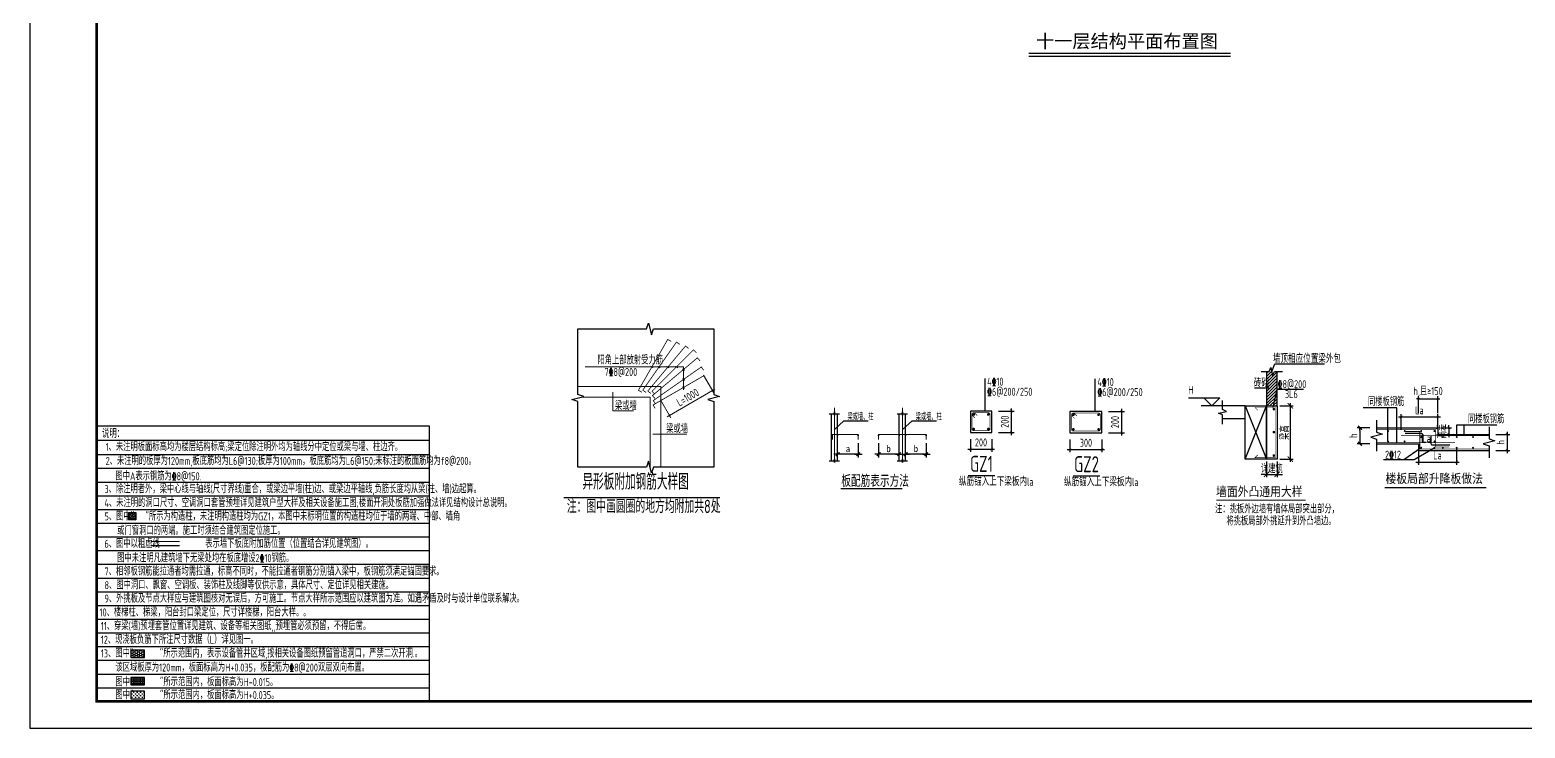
# Model space of a CAD drawing. Extents: x -668857 to 143095, y -247466 to 228182.
# Drawn here: x -229465 to -173417, y -109383 to -83197 of the extents above; entities that cross this region are included whole.
import ezdxf
from ezdxf.enums import TextEntityAlignment as Align

# ---------------------------------------------------------------- set-up
doc = ezdxf.new("R2010")
doc.units = 0
doc.header["$LTSCALE"] = 1000
doc.linetypes.add('DASH', pattern=[0.35, 0.25, -0.1])
doc.linetypes.add('DOTE', pattern=[2.42, 2, -0.2, 0.02, -0.2])
doc.layers.get('0').update_dxf_attribs({"linetype": 'CONTINUOUS'})
doc.layers.get('DEFPOINTS').update_dxf_attribs({"linetype": 'CONTINUOUS'})
for name, color, linetype, lineweight in [('+公共字体', 7, 'CONTINUOUS', 20), ('+图名', 243, 'CONTINUOUS', 20), ('+混凝土墙', 3, 'CONTINUOUS', 20), ('DOTE', 19, 'DOTE', 9), ('Z-详图标注', 3, 'CONTINUOUS', 18), ('查找字符', 1, 'CONTINUOUS', 18)]:
    doc.layers.add(name, color=color, linetype=linetype, lineweight=lineweight)
for name, color, linetype in [('-TK', 7, 'CONTINUOUS'), ('DIM', 2, 'CONTINUOUS'), ('FLOOR_UP_REIN', 13, 'CONTINUOUS'), ('GJ', 5, 'CONTINUOUS'), ('LINK', 6, 'CONTINUOUS'), ('OUTLINE', 2, 'CONTINUOUS'), ('REIN', 6, 'CONTINUOUS'), ('S-B板填充', 251, 'CONTINUOUS'), ('S-DETLCW-LINE1-pdx', 7, 'CONTINUOUS'), ('S-DETLCW-TEXT', 7, 'CONTINUOUS'), ('S-DETLS-HATCH', 251, 'CONTINUOUS'), ('S-DETLS-TEXT', 7, 'CONTINUOUS'), ('S-X详图实线', 4, 'CONTINUOUS'), ('S-X详图标注', 3, 'CONTINUOUS'), ('S-X详图钢筋', 6, 'CONTINUOUS'), ('S-大样-砼线', 7, 'CONTINUOUS'), ('S-引出线', 40, 'CONTINUOUS'), ('S-文字', 7, 'CONTINUOUS'), ('S-板正筋', 2, 'CONTINUOUS'), ('S-构造柱', 212, 'CONTINUOUS'), ('S-表格线', 54, 'CONTINUOUS'), ('S-降板填充', 75, 'CONTINUOUS'), ('TEXT', 2, 'CONTINUOUS'), ('THIN', 7, 'CONTINUOUS'), ('大样线', 40, 'CONTINUOUS'), ('悬梁', 4, 'CONTINUOUS'), ('空调洞口标注', 130, 'CONTINUOUS'), ('说明文字', 7, 'CONTINUOUS')]:
    doc.layers.add(name, color=color, linetype=linetype)
doc.styles.add('-宋体', font='', dxfattribs={"width": 0.7, "height": 300, "bigfont": '宋体.TTF'})
doc.styles.add('10', font='', dxfattribs={"width": 0.7, "height": 300})
doc.styles.add('BW_Rein', font='Tssdeng.shx', dxfattribs={"width": 0.7, "bigfont": 'hztxt.shx'})
doc.styles.add('hzst', font='', dxfattribs={"width": 0.7})
doc.styles.add('TSSD_DIMENSION', font='Tssdeng.shx', dxfattribs={"width": 0.7, "bigfont": 'tssdchn.shx'})
doc.styles.add('TSSD_Label', font='Tssdeng.shx', dxfattribs={"width": 0.7, "bigfont": 'hztxt.shx'})
doc.styles.add('TSSD_Norm', font='Tssdeng.shx', dxfattribs={"bigfont": 'tssdchn.shx'})
doc.styles.add('TSSD_REIN', font='tssdeng.shx', dxfattribs={"width": 0.7, "height": 300, "bigfont": 'tssdchn.shx'})
doc.styles.get('-宋体').set_extended_font_data('SimSun')
doc.styles.get('10').set_extended_font_data('SimSun')
doc.styles.get('hzst').set_extended_font_data('SimSun')
doc.dimstyles.new('25-100', dxfattribs={"dimscale": 100, "dimtxt": 3, "dimasz": 2, "dimexe": 1, "dimexo": 1, "dimgap": 0.5, "dimtad": 1, "dimdec": 0, "dimlfac": 0.25, "dimdsep": 46, "dimtxsty": 'TSSD_REIN', "dimblk1": 'ARCHTICK', "dimblk2": 'ARCHTICK', "dimsah": 1, "dimcen": 2.5, "dimdle": 1, "dimclrd": 256, "dimclre": 256, "dimclrt": 7, "dimadec": 0, "dimazin": 0, "dimtfac": 1, "dimtdec": 0, "dimtix": 1, "dimtmove": 2, "dimatfit": 3, "dimldrblk": 'ARCHTICK', "dimfxl": 0, "dimtolj": 1, "dimtzin": 0, "dimlwd": -1, "dimlwe": -1, "dimarcsym": 0})
doc.dimstyles.new('TSSD_100_100$0', dxfattribs={"dimtxt": 300, "dimasz": 80, "dimexe": 100, "dimexo": 250, "dimgap": 100, "dimtad": 1, "dimdec": 0, "dimzin": 0, "dimdsep": 46, "dimtxsty": 'TSSD_DIMENSION', "dimblk": 'ARCHTICK', "dimcen": 0, "dimdle": 100, "dimclrd": 3, "dimclre": 3, "dimclrt": 7, "dimadec": 0, "dimazin": 0, "dimtfac": 1, "dimtdec": 0, "dimtix": 1, "dimtmove": 2, "dimatfit": 3, "dimldrblk": 'ARCHTICK', "dimfxl": 0, "dimtolj": 1, "dimtzin": 0, "dimarcsym": 0})
doc.dimstyles.new('TSSD_20_100', dxfattribs={"dimtxt": 300, "dimasz": 100, "dimexe": 100, "dimexo": 250, "dimgap": 100, "dimtad": 1, "dimdec": 0, "dimlfac": 0.2, "dimzin": 0, "dimdsep": 46, "dimtxsty": 'TSSD_DIMENSION', "dimblk": 'ARCHTICK', "dimcen": 0, "dimdle": 100, "dimclrt": 7, "dimadec": 0, "dimazin": 0, "dimtfac": 1, "dimtdec": 0, "dimtix": 1, "dimtmove": 2, "dimatfit": 3, "dimldrblk": 'ARCHTICK', "dimfxl": 0, "dimtolj": 1, "dimtzin": 0, "dimarcsym": 0})
doc.dimstyles.new('TSSD_25_100', dxfattribs={"dimtxt": 300, "dimasz": 100, "dimexe": 100, "dimexo": 250, "dimgap": 100, "dimtad": 1, "dimdec": 0, "dimlfac": 0.25, "dimzin": 0, "dimdsep": 46, "dimtxsty": 'TSSD_DIMENSION', "dimblk": 'ARCHTICK', "dimcen": 0, "dimdle": 100, "dimclrt": 7, "dimadec": 0, "dimazin": 0, "dimtfac": 1, "dimtdec": 0, "dimtix": 1, "dimtmove": 2, "dimatfit": 3, "dimldrblk": 'ARCHTICK', "dimfxl": 0, "dimtolj": 1, "dimtzin": 0, "dimarcsym": 0})

# ---------------------------------------------------------------- blocks, each defined once
blk = doc.blocks.new('_DIMX')
blk.add_line((-150, 0), (150, 0))
at = {"const_width": 50}
blk.add_lwpolyline([(-70, -70), (70, 70)], dxfattribs=at)
blk = doc.blocks.new('A$C1DDD5A89')
at = {"color": 6, "const_width": 50}
blk.add_lwpolyline([(439, 25), (2741, 25)], dxfattribs=at)
at = {"layer": 'DOTE', "color": 8, "linetype": 'DOTE'}
for p, q in [((202, 3054), (202, 888)), ((2750, 3054), (2750, 888))]:
    blk.add_line(p, q, dxfattribs=at)
at = {"layer": 'GJ'}
blk.add_point((1858, 2022), dxfattribs=at)
at = {"layer": 'REIN', "color": 1, "const_width": 40}
for points in [[(129, 1860), (129, 2059), (1095, 2059), (1095, 1860)], [(1858, 1860), (1858, 2059), (3643, 2059), (3643, 1860)]]:
    blk.add_lwpolyline(points, dxfattribs=at)
at = {"layer": '大样线'}
for p, q in [((0, 2837), (188, 2837)), ((81, 2837), (81, 1066)), ((188, 2837), (202, 2909)), ((202, 2909), (202, 2778)), ((202, 2778), (217, 2837)), ((217, 2837), (395, 2837)), ((2548, 2837), (2736, 2837)), ((2736, 2837), (2751, 2909)), ((2751, 2909), (2751, 2778)), ((2751, 2778), (2766, 2837)), ((2766, 2837), (2943, 2837)), ((202, 2247), (556, 2571)), ((556, 2571), (1467, 2571)), ((2758, 2247), (3112, 2571)), ((3112, 2571), (4023, 2571)), ((188, 1066), (202, 1138)), ((202, 1138), (202, 1006)), ((2736, 1066), (2751, 1138)), ((2751, 1138), (2751, 1006)), ((0, 1066), (188, 1066)), ((202, 1006), (217, 1066)), ((217, 1066), (395, 1066)), ((2548, 1066), (2736, 1066)), ((2751, 1006), (2766, 1066)), ((2766, 1066), (2943, 1066))]:
    blk.add_line(p, q, dxfattribs=at)
at = {"layer": '大样线', "linetype": 'ByBlock'}
for p, q in [((323, 1066), (323, 2837)), ((2630, 1066), (2630, 2837)), ((2871, 1066), (2871, 2837))]:
    blk.add_line(p, q, dxfattribs=at)
at = {"layer": '大样线', "color": 0, "linetype": 'ByBlock'}
for p in [(323, 2022), (1095, 2022), (2630, 2022), (2871, 2022), (3643, 2022), (202, 1319)]:
    blk.add_point(p, dxfattribs=at)
at = {"layer": '空调洞口标注'}
for p, q in [((1095, 1732), (1095, 1190)), ((1858, 1732), (1858, 1190)), ((3643, 1732), (3643, 1190)), ((1094, 1319), (203, 1319)), ((2629, 1319), (1859, 1319)), ((3642, 1319), (2872, 1319))]:
    blk.add_line(p, q, dxfattribs=at)
blk.add_point((1858, 1319), dxfattribs=at)
at = {"layer": '空调洞口标注', "color": 0, "linetype": 'ByBlock'}
blk.add_point((2871, 1319), dxfattribs=at)
at = {"layer": '空调洞口标注', "xscale": 0.9649999998509884, "yscale": 0.9649999998509884, "zscale": 0.965, "rotation": 180}
for p in [(323, 1319), (1858, 1319)]:
    blk.add_blockref('_DIMX', p, dxfattribs=at)
at = {"layer": '空调洞口标注', "xscale": 0.9649999998509884, "yscale": 0.9649999998509884, "zscale": 0.965}
for p in [(1095, 1319), (2630, 1319), (2872, 1319), (3643, 1319)]:
    blk.add_blockref('_DIMX', p, dxfattribs=at)
at = {"layer": '空调洞口标注', "style": '10'}
for s, p in [('a', (709, 1523)), ('b', (2231, 1523)), ('b', (3257, 1523))]:
    blk.add_text(s, height=250, dxfattribs=at).set_placement(p, align=Align.MIDDLE_CENTER)
at = {"layer": '说明文字'}
for s, height, style, width, p in [('梁或墙、柱', 250, 'TSSD_REIN', 0.6, (693, 2596)), ('梁或墙、柱', 250, 'TSSD_REIN', 0.6, (3249, 2596)), ('板配筋表示方法', 450, 'TSSD_DIMENSION', 0.7, (459, 91))]:
    blk.add_text(s, height=height, dxfattribs=dict(at, style=style, width=width)).set_placement(p)
blk = doc.blocks.new('_ArchTick')
at = {"color": 0, "linetype": 'ByBlock', "const_width": 0.15}
blk.add_lwpolyline([(-0.5, -0.5), (0.5, 0.5)], dxfattribs=at)
blk = doc.blocks.new('*D38')
at = {"layer": 'DEFPOINTS', "color": 0}
for p in [(15039, 226788), (15039, 226538), (15580, 226538)]:
    blk.add_point(p, dxfattribs=at)
at = {"layer": 'S-X详图标注', "color": 0, "lineweight": -2}
for p, q in [((15289, 226788), (15680, 226788)), ((15289, 226538), (15680, 226538)), ((15580, 226788), (15580, 226888)), ((15580, 226788), (15580, 226538)), ((15580, 226538), (15580, 226438))]:
    blk.add_line(p, q, dxfattribs=at)
at = {"layer": 'S-X详图标注', "color": 0, "lineweight": -2, "xscale": 100, "yscale": 100, "zscale": 100}
for p, rotation in [((15580, 226788), 270), ((15580, 226538), 90)]:
    blk.add_blockref('_ArchTick', p, dxfattribs=dict(at, rotation=rotation))
at = {"layer": 'S-X详图标注', "color": 7, "insert": (15330, 226663), "char_height": 300, "attachment_point": 5, "rotation": 90, "style": 'TSSD_DIMENSION'}
blk.add_mtext('\\A1;高差', dxfattribs=at)
blk = doc.blocks.new('ArchTick')
at = {"color": 0, "linetype": 'ByBlock', "lineweight": -2, "const_width": 0.075}
blk.add_lwpolyline([(-0.25, -0.25), (0.25, 0.25)], dxfattribs=at)
blk = doc.blocks.new('_tsdbk')
blk.add_line((-1, 0), (0, 0))
at = {"const_width": 0.5}
blk.add_lwpolyline([(-0.7, -0.7), (0.7, 0.7)], dxfattribs=at)
blk = doc.blocks.new('*D39')
at = {"layer": 'DEFPOINTS', "color": 0}
for p in [(12868, 226788), (12244, 226188), (12868, 226188)]:
    blk.add_point(p, dxfattribs=at)
at = {"layer": 'S-X详图标注', "color": 0, "lineweight": -2}
for p, q in [((12618, 226788), (12144, 226788)), ((12244, 226688), (12244, 226288)), ((12618, 226188), (12144, 226188))]:
    blk.add_line(p, q, dxfattribs=at)
at = {"layer": 'S-X详图标注', "color": 0, "lineweight": -2, "xscale": 100, "yscale": 100, "zscale": 100}
for p, rotation in [((12244, 226788), 90), ((12244, 226188), 270)]:
    blk.add_blockref('_tsdbk', p, dxfattribs=dict(at, rotation=rotation))
at = {"layer": 'S-X详图标注', "color": 7, "insert": (11994, 226488), "char_height": 300, "attachment_point": 5, "rotation": 90, "style": 'TSSD_DIMENSION'}
blk.add_mtext('\\A1;h', dxfattribs=at)
blk = doc.blocks.new('*D40')
at = {"layer": 'DEFPOINTS', "color": 0}
for p in [(17083, 226538), (17083, 225938), (17763, 225938)]:
    blk.add_point(p, dxfattribs=at)
at = {"layer": 'S-X详图标注', "color": 0, "lineweight": -2}
for p, q in [((17333, 226538), (17863, 226538)), ((17763, 226638), (17763, 225838)), ((17333, 225938), (17863, 225938))]:
    blk.add_line(p, q, dxfattribs=at)
at = {"layer": 'S-X详图标注', "color": 0, "lineweight": -2, "xscale": 100, "yscale": 100, "zscale": 100}
for p, rotation in [((17763, 226538), 90), ((17763, 225938), 270)]:
    blk.add_blockref('_ArchTick', p, dxfattribs=dict(at, rotation=rotation))
at = {"layer": 'S-X详图标注', "color": 7, "insert": (17513, 226238), "char_height": 300, "attachment_point": 5, "rotation": 90, "style": 'TSSD_DIMENSION'}
blk.add_mtext('\\A1;h', dxfattribs=at)
blk = doc.blocks.new('*D41')
at = {"layer": 'DEFPOINTS', "color": 0}
for p in [(15159, 227867), (14439, 227080), (15159, 227080)]:
    blk.add_point(p, dxfattribs=at)
at = {"layer": 'S-X详图标注', "color": 3, "lineweight": -2}
for p, q in [((14439, 227867), (14359, 227867)), ((14439, 227330), (14439, 227967)), ((14439, 227867), (15159, 227867)), ((15159, 227330), (15159, 227967)), ((15159, 227867), (15239, 227867))]:
    blk.add_line(p, q, dxfattribs=at)
at = {"layer": 'S-X详图标注', "color": 3, "lineweight": -2, "xscale": 80, "yscale": 80, "zscale": 80}
blk.add_blockref('_ArchTick', (14439, 227867), dxfattribs=at)
at = {"layer": 'S-X详图标注', "color": 3, "lineweight": -2, "xscale": 80, "yscale": 80, "zscale": 80, "rotation": 180}
blk.add_blockref('_ArchTick', (15159, 227867), dxfattribs=at)
at = {"layer": 'S-X详图标注', "color": 7, "insert": (14799, 228128), "char_height": 300, "attachment_point": 5, "style": 'TSSD_DIMENSION'}
blk.add_mtext('\\A1;h,且≥150', dxfattribs=at)
blk = doc.blocks.new('*D42')
at = {"layer": 'DEFPOINTS', "color": 0}
for p in [(15159, 227192), (13789, 226489), (15159, 226489)]:
    blk.add_point(p, dxfattribs=at)
at = {"layer": 'S-X详图标注', "color": 0, "lineweight": -2}
for p, q in [((13689, 227192), (15259, 227192)), ((13789, 226739), (13789, 227292)), ((15159, 226739), (15159, 227292))]:
    blk.add_line(p, q, dxfattribs=at)
at = {"layer": 'S-X详图标注', "color": 0, "lineweight": -2, "xscale": 100, "yscale": 100, "zscale": 100, "rotation": 180}
blk.add_blockref('_ArchTick', (13789, 227192), dxfattribs=at)
at = {"layer": 'S-X详图标注', "color": 0, "lineweight": -2, "xscale": 100, "yscale": 100, "zscale": 100}
blk.add_blockref('_ArchTick', (15159, 227192), dxfattribs=at)
at = {"layer": 'S-X详图标注', "color": 7, "insert": (14474, 227442), "char_height": 300, "attachment_point": 5, "style": 'TSSD_DIMENSION'}
blk.add_mtext('\\A1;La', dxfattribs=at)
blk = doc.blocks.new('*D43')
at = {"layer": 'DEFPOINTS', "color": 0}
for p in [(14439, 226188), (15861, 226306), (15861, 225502)]:
    blk.add_point(p, dxfattribs=at)
at = {"layer": 'S-X详图标注', "color": 0, "lineweight": -2}
for p, q in [((14439, 225938), (14439, 225402)), ((15861, 226056), (15861, 225402)), ((14339, 225502), (15961, 225502))]:
    blk.add_line(p, q, dxfattribs=at)
at = {"layer": 'S-X详图标注', "color": 0, "lineweight": -2, "xscale": 100, "yscale": 100, "zscale": 100, "rotation": 180}
blk.add_blockref('_ArchTick', (14439, 225502), dxfattribs=at)
at = {"layer": 'S-X详图标注', "color": 0, "lineweight": -2, "xscale": 100, "yscale": 100, "zscale": 100}
blk.add_blockref('_ArchTick', (15861, 225502), dxfattribs=at)
at = {"layer": 'S-X详图标注', "color": 7, "insert": (15150, 225752), "char_height": 300, "attachment_point": 5, "style": 'TSSD_DIMENSION'}
blk.add_mtext('\\A1;La', dxfattribs=at)
blk = doc.blocks.new('*D45')
at = {"layer": 'DEFPOINTS', "color": 0}
for p in [(30394, 226071), (30794, 226071), (30794, 225492)]:
    blk.add_point(p, dxfattribs=at)
at = {"layer": 'S-X详图标注'}
for p, q in [((30394, 225971), (30394, 225392)), ((30794, 225971), (30794, 225392)), ((30394, 225492), (30194, 225492)), ((30394, 225492), (30794, 225492)), ((30794, 225492), (30994, 225492))]:
    blk.add_line(p, q, dxfattribs=at)
at = {"layer": 'S-X详图标注', "xscale": 200, "yscale": 200, "zscale": 200}
blk.add_blockref('_ArchTick', (30394, 225492), dxfattribs=at)
at = {"layer": 'S-X详图标注', "xscale": 200, "yscale": 200, "zscale": 200, "rotation": 180}
blk.add_blockref('_ArchTick', (30794, 225492), dxfattribs=at)
at = {"layer": 'S-X详图标注', "color": 7, "insert": (30594, 225692), "char_height": 300, "attachment_point": 5, "style": 'TSSD_REIN'}
blk.add_mtext('\\A1;详建筑', dxfattribs=at)
blk = doc.blocks.new('*D46')
at = {"layer": 'DEFPOINTS', "color": 0}
for p in [(30794, 228060), (31291, 228060), (30794, 226060)]:
    blk.add_point(p, dxfattribs=at)
at = {"layer": 'S-X详图标注'}
for p, q in [((31291, 225960), (31291, 228160)), ((30894, 228060), (31391, 228060)), ((30894, 226060), (31391, 226060))]:
    blk.add_line(p, q, dxfattribs=at)
at = {"layer": 'S-X详图标注', "xscale": 200, "yscale": 200, "zscale": 200}
for p, rotation in [((31291, 228060), 90), ((31291, 226060), 270)]:
    blk.add_blockref('_ArchTick', p, dxfattribs=dict(at, rotation=rotation))
at = {"layer": 'S-X详图标注', "color": 7, "insert": (31091, 227060), "char_height": 300, "attachment_point": 5, "rotation": 90, "style": 'TSSD_REIN'}
blk.add_mtext('\\A1;梁高', dxfattribs=at)
blk = doc.blocks.new('*D577')
at = {"layer": 'DEFPOINTS', "color": 0}
for p in [(-193412, -97493), (-192670, -97493), (-193412, -98293)]:
    blk.add_point(p, dxfattribs=at)
at = {"layer": 'DIM', "color": 0, "lineweight": -2}
for p, q in [((-193162, -97493), (-192570, -97493)), ((-192670, -98393), (-192670, -97393)), ((-193162, -98293), (-192570, -98293))]:
    blk.add_line(p, q, dxfattribs=at)
at = {"layer": 'DIM', "color": 0, "lineweight": -2, "xscale": 100, "yscale": 100, "zscale": 100}
for p, rotation in [((-192670, -97493), 90), ((-192670, -98293), 270)]:
    blk.add_blockref('_ArchTick', p, dxfattribs=dict(at, rotation=rotation))
at = {"layer": 'DIM', "color": 7, "insert": (-192920, -97893), "char_height": 300, "attachment_point": 5, "rotation": 90, "style": 'TSSD_DIMENSION'}
blk.add_mtext('\\A1;200', dxfattribs=at)
blk = doc.blocks.new('*D578')
at = {"layer": 'DEFPOINTS', "color": 0}
for p in [(-194212, -98293), (-193412, -98293), (-193412, -98919)]:
    blk.add_point(p, dxfattribs=at)
at = {"layer": 'DIM', "color": 0, "lineweight": -2}
for p, q in [((-194212, -98543), (-194212, -99019)), ((-193412, -98543), (-193412, -99019)), ((-194312, -98919), (-193312, -98919))]:
    blk.add_line(p, q, dxfattribs=at)
at = {"layer": 'DIM', "color": 0, "lineweight": -2, "xscale": 100, "yscale": 100, "zscale": 100, "rotation": 180}
blk.add_blockref('_ArchTick', (-194212, -98919), dxfattribs=at)
at = {"layer": 'DIM', "color": 0, "lineweight": -2, "xscale": 100, "yscale": 100, "zscale": 100}
blk.add_blockref('_ArchTick', (-193412, -98919), dxfattribs=at)
at = {"layer": 'DIM', "color": 7, "insert": (-193812, -98669), "char_height": 300, "attachment_point": 5, "style": 'TSSD_DIMENSION'}
blk.add_mtext('\\A1;200', dxfattribs=at)
blk = doc.blocks.new('*D504')
at = {"layer": 'DEFPOINTS', "color": 0}
for p in [(5060, 9464), (3444, 8530), (5522, 8664)]:
    blk.add_point(p, dxfattribs=at)
at = {"layer": 'DIM', "color": 3, "lineweight": -2}
for p, q in [((5185, 9247), (5572, 8577)), ((3819, 7680), (5609, 8714)), ((3569, 8314), (3956, 7644))]:
    blk.add_line(p, q, dxfattribs=at)
at = {"layer": 'DIM', "color": 3, "lineweight": -2, "xscale": 80, "yscale": 80, "zscale": 80}
for p, rotation in [((5522, 8664), 29.99999999994698), ((3906, 7730), 209.999999999947)]:
    blk.add_blockref('_ArchTick', p, dxfattribs=dict(at, rotation=rotation))
at = {"layer": 'DIM', "color": 7, "insert": (4589, 8413), "char_height": 300, "attachment_point": 5, "rotation": 30, "style": 'TSSD_DIMENSION'}
blk.add_mtext('\\A1;L=1000', dxfattribs=at)
blk = doc.blocks.new('*D601')
at = {"layer": 'DEFPOINTS', "color": 0}
for p in [(-189279, -97506), (-188536, -97506), (-189279, -98306)]:
    blk.add_point(p, dxfattribs=at)
at = {"layer": 'DIM', "color": 0, "lineweight": -2}
for p, q in [((-189029, -97506), (-188436, -97506)), ((-188536, -98406), (-188536, -97406)), ((-189029, -98306), (-188436, -98306))]:
    blk.add_line(p, q, dxfattribs=at)
at = {"layer": 'DIM', "color": 0, "lineweight": -2, "xscale": 100, "yscale": 100, "zscale": 100}
for p, rotation in [((-188536, -97506), 90), ((-188536, -98306), 270)]:
    blk.add_blockref('_ArchTick', p, dxfattribs=dict(at, rotation=rotation))
at = {"layer": 'DIM', "color": 7, "insert": (-188786, -97906), "char_height": 300, "attachment_point": 5, "rotation": 90, "style": 'TSSD_DIMENSION'}
blk.add_mtext('\\A1;200', dxfattribs=at)
blk = doc.blocks.new('*D602')
at = {"layer": 'DEFPOINTS', "color": 0}
for p in [(-190479, -98306), (-189279, -98306), (-189279, -98932)]:
    blk.add_point(p, dxfattribs=at)
at = {"layer": 'DIM', "color": 0, "lineweight": -2}
for p, q in [((-190479, -98556), (-190479, -99032)), ((-189279, -98556), (-189279, -99032)), ((-190579, -98932), (-189179, -98932))]:
    blk.add_line(p, q, dxfattribs=at)
at = {"layer": 'DIM', "color": 0, "lineweight": -2, "xscale": 100, "yscale": 100, "zscale": 100, "rotation": 180}
blk.add_blockref('_ArchTick', (-190479, -98932), dxfattribs=at)
at = {"layer": 'DIM', "color": 0, "lineweight": -2, "xscale": 100, "yscale": 100, "zscale": 100}
blk.add_blockref('_ArchTick', (-189279, -98932), dxfattribs=at)
at = {"layer": 'DIM', "color": 7, "insert": (-189879, -98682), "char_height": 300, "attachment_point": 5, "style": 'TSSD_DIMENSION'}
blk.add_mtext('\\A1;300', dxfattribs=at)
blk = doc.blocks.new('A1')
blk.add_lwpolyline([(0, 59400), (0, 0), (84100, 0), (84100, 59400)], close=True)
at = {"const_width": 100}
blk.add_lwpolyline([(2500, 58400), (2500, 1000), (83100, 1000), (83100, 58400)], close=True, dxfattribs=at)
blk = doc.blocks.new('20210306.16463091')
at = {"layer": 'S-DETLS-TEXT', "const_width": 50}
blk.add_lwpolyline([(1330.2, 0), (5133.9, 0)], dxfattribs=at)
at = {"layer": 'S-X详图实线', "linetype": 'ByBlock'}
for points in [[(1023.9, 2251.8), (3314.8, 2251.8), (3314.8, 2001.8), (5238.7, 2001.8)], [(1023.9, 1651.8), (2594.8, 1651.8), (2594.8, 1401.8), (5238.7, 1401.8)]]:
    blk.add_lwpolyline(points, dxfattribs=at)
at = {"layer": 'S-X详图标注', "linetype": 'ByBlock'}
for points in [[(1786.5, 1689.3), (1786.5, 2997.1), (520.6, 2997.1)], [(1442.5, 1753.1), (1442.5, 2997.1), (676.7, 2997.1)], [(4027.7, 1919.3), (4027.7, 2357.9), (5495.2, 2357.9)], [(4310.8, 1952.4), (4310.8, 2357.9), (5529.3, 2357.9)], [(3208.2, 1502.9), (2435.2, 1044.4), (1285.7, 1044.4)], [(2696.3, 1501.8), (2050.4, 1044.4)]]:
    blk.add_lwpolyline(points, dxfattribs=at)
at = {"layer": 'S-X详图标注'}
for points in [[(2094.8, 2053), (2684.6, 2053, -0.4142136), (2734.6, 2003), (2734.6, 1689.3)], [(3059.9, 1964.4), (3059.9, 1656.2, 0.4142136), (3109.9, 1606.2), (3763.5, 1606.2)]]:
    blk.add_lwpolyline(points, format="xyb", dxfattribs=at)
at = {"layer": 'S-X详图钢筋', "linetype": 'ByBlock', "const_width": 30}
for points in [[(1023.9, 2178.2), (3241, 2178.2), (3241, 1531.8), (3756, 1531.8)], [(1023.9, 1689.3), (3962.9, 1689.3)], [(1944.7, 1952.4), (5238.7, 1952.4)], [(5238.7, 1451), (2646.3, 1451), (2646.3, 2110.6), (2118.4, 2110.6)]]:
    blk.add_lwpolyline(points, dxfattribs=at)
at = {"layer": 'S-X详图钢筋', "const_width": 35}
for points in [[(1435.6, 1739.2, 1), (1470.6, 1739.2, 1)], [(1441.9, 2125.6, 1), (1476.9, 2125.6, 1)], [(2055.9, 1741.1, 1), (2090.9, 1741.1, 1)], [(2062.1, 2127.5, 1), (2097.1, 2127.5, 1)], [(2679.7, 2127.5, 1), (2714.7, 2127.5, 1)], [(2680.4, 1901.9, 1), (2715.4, 1901.9, 1)], [(3171.7, 2126, 1), (3206.7, 2126, 1)], [(3173.8, 1739.3, 1), (3208.8, 1739.3, 1)], [(3488, 1901.8, 1), (3523, 1901.8, 1)], [(4010.2, 1901.8, 1), (4045.2, 1901.8, 1)], [(4621.3, 1901.8, 1), (4656.3, 1901.8, 1)], [(2680.7, 1501.8, 1), (2715.7, 1501.8, 1)], [(3173.2, 1502.9, 1), (3208.2, 1502.9, 1)], [(3488.2, 1500.8, 1), (3523.2, 1500.8, 1)], [(4010.4, 1500.8, 1), (4045.4, 1500.8, 1)], [(4621.5, 1500.8, 1), (4656.5, 1500.8, 1)]]:
    blk.add_lwpolyline(points, format="xyb", close=True, dxfattribs=at)
at = {"layer": 'THIN'}
for points in [[(1023.9, 2531.8), (1023.9, 2081.8), (1243.9, 2011.8), (803.9, 1891.8), (1023.9, 1821.8), (1023.9, 1371.8)], [(5238.7, 2281.8), (5238.7, 1831.8), (5458.7, 1761.8), (5018.7, 1641.8), (5238.7, 1571.8), (5238.7, 1121.8)]]:
    blk.add_lwpolyline(points, dxfattribs=at)
at = {"layer": 'S-DETLCW-TEXT', "style": 'hzst', "width": 0.85}
blk.add_text('楼板局部升降板做法', height=350, dxfattribs=at).set_placement((1357.9, 173.9))
at = {"layer": 'S-X详图标注', "color": 7, "insert": (2898.8, 1855.6), "char_height": 300, "attachment_point": 5, "style": 'TSSD_REIN'}
blk.add_mtext('\\A1;La', dxfattribs=at)
at = {"layer": 'TEXT', "style": 'TSSD_REIN', "width": 0.7}
for s, p in [('同楼板钢筋', (700.4, 3072.4)), ('同楼板钢筋', (4446.4, 2423.2)), ('2%%13212', (1341.1, 1090.9))]:
    blk.add_text(s, height=300, dxfattribs=at).set_placement(p)
at = {"layer": 'S-X详图标注'}
dim = blk.add_linear_dim(base=(3314.8, 3330), p1=(2594.8, 2543.3), p2=(3314.8, 2543.3), text='h,且≥150', dimstyle='TSSD_100_100$0', dxfattribs=at)
dim.commit()
dim.dimension.update_dxf_attribs({"geometry": '*D41', "text_midpoint": (2954.8, 3591.5), "insert": (-11844.2, -224536.6)})
for base, p1, p2, override, picture, middle in [((3314.8, 2655.7), (1944.7, 1952.4), (3314.8, 1952.4), {"dimasz": 100, "dimblk1": 'ArchTick', "dimblk2": 'ArchTick', "dimclrd": 0, "dimclre": 0}, '*D42', (2629.7, 2905.7)), ((4016.4, 965.4), (2594.8, 1651.8), (4016.4, 1769), {"dimtxt": 300, "dimasz": 100, "dimblk1": 'ArchTick', "dimblk2": 'ArchTick', "dimclrd": 0, "dimclre": 0}, '*D43', (3305.6, 1215.4))]:
    dim = blk.add_linear_dim(base=base, p1=p1, p2=p2, text='La', dimstyle='TSSD_100_100$0', override=override, dxfattribs=at)
    dim.commit()
    dim.dimension.update_dxf_attribs({"geometry": picture, "text_midpoint": middle, "insert": (-11844.2, -224536.6)})
dim = blk.add_linear_dim(base=(400, 1651.8), p1=(1023.9, 2251.8), p2=(1023.9, 1651.8), angle=90, text='h', dimstyle='TSSD_20_100', dxfattribs=at)
dim.commit()
dim.dimension.update_dxf_attribs({"geometry": '*D39', "text_midpoint": (150, 1951.8), "insert": (-11844.2, -224536.6)})
for base, p1, p2, text, picture, middle in [((3735.8, 2001.8), (3194.8, 2251.8), (3194.8, 2001.8), '高差', '*D38', (3485.8, 2126.8)), ((5919.1, 1401.8), (5238.7, 2001.8), (5238.7, 1401.8), 'h', '*D40', (5669.1, 1701.8))]:
    dim = blk.add_linear_dim(base=base, p1=p1, p2=p2, angle=90, text=text, dimstyle='TSSD_100_100$0', override={"dimtxt": 300, "dimasz": 100, "dimblk1": 'ArchTick', "dimblk2": 'ArchTick', "dimclrd": 0, "dimclre": 0}, dxfattribs=at)
    dim.commit()
    dim.dimension.update_dxf_attribs({"geometry": picture, "text_midpoint": middle, "insert": (-11844.2, -224536.6)})
blk = doc.blocks.new('20210306.16465652')
at = {"layer": 'S-DETLS-HATCH'}
h = blk.add_hatch(dxfattribs=at)
h.set_pattern_fill('ANSI31', color=256, scale=25)
h.set_pattern_definition([(45, (-250051.66, 573697.02), (-56.126601, 56.126601), [])])
h.paths.add_polyline_path([(3315.4, 5761.9), (3215.4, 5761.9), (3145.4, 5611.9), (3085.4, 5911.9), (3015.4, 5761.9), (2915.4, 5761.9), (2915.4, 4472.4), (3315.4, 4472.4)])
at = {"layer": 'S-DETLCW-LINE1-pdx'}
for points in [[(2715.4, 5761.9), (3015.4, 5761.9), (3085.4, 5911.9), (3145.4, 5611.9), (3215.4, 5761.9), (3515.4, 5761.9)], [(1268.2, 3792.4), (1268.2, 4132.4), (1118.2, 4202.4), (1418.2, 4262.4), (1268.2, 4332.4), (1268.2, 4672.4)]]:
    blk.add_lwpolyline(points, dxfattribs=at)
at = {"layer": 'S-DETLCW-TEXT', "const_width": 30}
blk.add_lwpolyline([(4388.8, 937.6), (1041.9, 937.6)], dxfattribs=at)
at = {"layer": 'S-DETLS-TEXT'}
blk.add_line((3009.8, 5139.7), (2467.6, 5139.7), dxfattribs=at)
for points in [[(3115.4, 5761.9), (3233, 6051.8), (5095.2, 6051.8)], [(3165.2, 4412.4), (3315.4, 5101.5), (4302.7, 5101.5)]]:
    blk.add_lwpolyline(points, dxfattribs=at)
at = {"layer": 'S-X详图实线'}
for p, q in [((2115.4, 4472.4), (1268.2, 4472.4)), ((2115.4, 3992.4), (1268.2, 3992.4)), ((2115.4, 4472.4), (2915.4, 2472.4)), ((2115.4, 2472.4), (2915.4, 4472.4))]:
    blk.add_line(p, q, dxfattribs=at)
blk.add_lwpolyline([(2915.4, 5761.9), (2915.4, 4472.4), (3315.4, 4472.4), (3315.4, 5761.9)], dxfattribs=at)
for points in [[(2115.4, 4472.4), (2915.4, 4472.4), (2915.4, 2472.4), (2115.4, 2472.4)], [(2915.4, 4472.4), (3315.4, 4472.4), (3315.4, 2472.4), (2915.4, 2472.4)]]:
    blk.add_lwpolyline(points, close=True, dxfattribs=at)
at = {"layer": 'S-X详图标注'}
blk.add_line((1268.2, 4472.4), (468.4, 4472.4), dxfattribs=at)
blk.add_lwpolyline([(0, 4772.4), (1168.3, 4772.4), (868.3, 4472.4), (568.3, 4772.4)], dxfattribs=at)
at = {"layer": 'S-X详图钢筋', "const_width": 20}
blk.add_lwpolyline([(2592.4, 4306.3), (2486.4, 4412.4), (3255.4, 4412.4), (3255.4, 2532.4), (2486.4, 2532.4), (2592.4, 2638.4)], dxfattribs=at)
at = {"layer": 'S-X详图钢筋', "const_width": 50}
for points in [[(3168.1, 4350.3, 1), (3218.1, 4350.3, 1)], [(3168.1, 3488.9, 1), (3218.1, 3488.9, 1)], [(3168.1, 2609.8, 1), (3218.1, 2609.8, 1)]]:
    blk.add_lwpolyline(points, format="xyb", close=True, dxfattribs=at)
at = {"layer": 'S-DETLCW-TEXT', "style": 'hzst', "width": 0.85}
blk.add_text('墙面外凸通用大样', height=350, dxfattribs=at).set_placement((1025.4, 1088.1))
at = {"layer": 'S-DETLS-TEXT', "width": 0.7}
for s, style, p in [('墙顶相应位置梁外包', 'BW_Rein', (3158.9, 6088.4)), ('砖砌', 'BW_Rein', (2442.3, 5176.3)), ('%%1328@200', 'BW_Rein', (3336.9, 5138.1)), ('3L6', 'BW_Rein', (3608.6, 4766)), ('注：挑板外边墙有墙体局部突出部分，', 'TSSD_REIN', (991.5, 450)), ('将挑板局部外挑延升到外凸墙边。', 'TSSD_REIN', (1414.1, 0))]:
    blk.add_text(s, height=300, dxfattribs=dict(at, style=style)).set_placement(p)
at = {"layer": 'S-DETLS-TEXT', "style": 'TSSD_REIN', "width": 0.75}
blk.add_text('H', height=300, dxfattribs=at).set_placement((181.3, 4832.5), align=Align.BOTTOM_RIGHT)
at = {"layer": 'S-X详图标注'}
for p1, p2, distance, text, picture, middle in [((3315.4, 2472.4), (3315.4, 4472.4), -496.7, '梁高', '*D46', (3612.1, 3472.4)), ((2915.4, 2483.6), (3315.4, 2483.6), -579.2, '详建筑', '*D45', (3115.4, 2104.4))]:
    dim = blk.add_aligned_dim(p1=p1, p2=p2, distance=distance, text=text, dimstyle='25-100', dxfattribs=at)
    dim.commit()
    dim.dimension.update_dxf_attribs({"geometry": picture, "text_midpoint": middle, "insert": (-27478.5, -223587.5)})
blk = doc.blocks.new('A$C3D802B83')
at = {"layer": '+公共字体', "linetype": 'Continuous'}
for p, q in [((744, 9550.9), (4432.1, 9550.9)), ((4432.1, 8687.9), (4432.1, 9550.9)), ((1781.2, 8604.3), (1781.2, 7908.1)), ((1781.2, 7900.1), (2555.9, 7900.1)), ((3278.8, 7035.6), (4551.4, 7035.6))]:
    blk.add_line(p, q, dxfattribs=at)
at = {"layer": '+图名', "linetype": 'Continuous', "const_width": 50}
blk.add_lwpolyline([(-63, 4643.9), (5800.4, 4643.9)], dxfattribs=at)
at = {"layer": '+混凝土墙', "linetype": 'Continuous'}
for p, q in [((468.2, 8822.4), (3581.4, 8822.4)), ((597.3, 8422.4), (3181.4, 8422.4)), ((3181.4, 8422.4), (3181.4, 5796.4)), ((3581.4, 8822.4), (3581.4, 5796.4))]:
    blk.add_line(p, q, dxfattribs=at)
at = {"layer": 'FLOOR_UP_REIN', "const_width": 30}
for points in [[(3970.2, 10507.9), (3840.3, 10582.9), (2739.8, 8676.9), (2869.7, 8601.9)], [(4289.1, 10397.8), (4166.2, 10483.8), (2903.8, 8681), (3026.7, 8594.9)], [(4622.7, 10240.4), (4507.8, 10336.8), (3093.1, 8650.8), (3208, 8554.4)], [(4914.2, 10087.1), (4808.2, 10193.1), (3251.9, 8636.8), (3358, 8530.8)], [(5048.3, 9777.8), (4951.8, 9892.7), (3265.9, 8478), (3362.3, 8363.1)], [(5184.9, 9428.3), (5098.9, 9551.1), (3296, 8288.8), (3382.1, 8165.9)], [(5273, 9095.3), (5198, 9225.2), (3292, 8124.8), (3367, 7994.9)]]:
    blk.add_lwpolyline(points, dxfattribs=at)
at = {"layer": 'THIN'}
blk.add_lwpolyline([(5562.2, 5796.4), (3306.7, 5796.4), (3236.7, 5576.4), (3116.7, 6016.4), (3046.7, 5796.4), (468.2, 5796.4), (468.2, 8257.2), (248.2, 8327.2), (688.2, 8447.2), (468.2, 8517.2), (468.2, 10977.9), (3046.7, 10977.9), (3116.7, 11197.9), (3236.7, 10757.9), (3306.7, 10977.9), (5562.2, 10977.9), (5562.2, 8517.2), (5782.2, 8447.2), (5342.2, 8327.2), (5562.2, 8257.2)], close=True, dxfattribs=at)
at = {"layer": '查找字符', "const_width": 35}
for points in [[(3195.4, 9582.1), (3293.5, 9519.7)], [(3461.2, 9577.4), (3559.3, 9515)], [(3788.2, 9577.4), (3886.4, 9515)], [(4121.9, 9577.4), (4220.1, 9515)], [(4388.1, 9483.1), (4486.2, 9420.7)], [(4388.1, 9110.7), (4486.2, 9048.3)], [(4388.1, 8809.5), (4486.2, 8747.1)]]:
    blk.add_lwpolyline(points, dxfattribs=at)
at = {"layer": '+公共字体', "linetype": 'Continuous', "style": 'TSSD_REIN', "width": 0.7}
for s, p in [('阳角上部放射受力筋', (1206.7, 9652.5)), ('7%%1328@200', (1467.3, 9212.7)), ('梁或墙', (1863, 7938.4)), ('梁或墙', (3783.9, 7076.5))]:
    blk.add_text(s, height=300, dxfattribs=at).set_placement(p)
blk.add_text('注：图中画圆圈的地方均附加共8处', height=500, dxfattribs=at).set_placement((55.5, 3920.3), align=Align.BOTTOM_LEFT)
at = {"layer": '+图名', "linetype": 'Continuous', "style": 'TSSD_REIN', "width": 0.7}
blk.add_text('异形板附加钢筋大样图', height=600, dxfattribs=at).set_placement((640.5, 4766.9), align=Align.BOTTOM_LEFT)
at = {"layer": 'DIM'}
dim = blk.add_aligned_dim(p1=(3443.8, 8530.2), p2=(5060.4, 9463.5), distance=-923.8, text='L=1000', dimstyle='TSSD_100_100$0', dxfattribs=at)
dim.commit()
dim.dimension.update_dxf_attribs({"geometry": '*D504', "text_midpoint": (4589, 8413.4)})

msp = doc.modelspace()

# ---------------------------------------------------------------- hatches: boundary and pattern name
at = {"layer": 'S-B板填充'}
h = msp.add_hatch(dxfattribs=at)
h.set_pattern_fill('ANGLE', color=252, scale=10, style=0)
h.set_pattern_definition([(0, (-140365.87, -303357.54), (0, 69.85), [50.8, -19.05]), (90, (-140365.87, -303357.54), (-69.85, 4e-15), [50.8, -19.05])])
h.paths.add_polyline_path([(-225676.71, -107765.89), (-225165.61, -107765.89), (-225165.61, -107487.1), (-225676.71, -107487.1)])
h = msp.add_hatch(dxfattribs=at)
h.set_pattern_fill('CROSS', color=252, scale=10, style=0)
h.set_pattern_definition([(0, (-140365.87, -303357.54), (63.5, 63.5), [31.75, -95.25]), (90, (-140349.997, -303373.41), (-63.5, 63.5), [31.75, -95.25])])
h.paths.add_polyline_path([(-225676.71, -108280.17), (-225165.61, -108280.17), (-225165.61, -108001.39), (-225676.71, -108001.39)])
at = {"layer": 'S-构造柱'}
h = msp.add_hatch(dxfattribs=at)
h.set_pattern_fill('ARMORED', color=256, scale=12.857143, style=0)
h.set_pattern_definition([(50, (-2079040.786, -232917.69), (92.2191663, -8.0681316), [9.642857, -106.0714286]), (355, (-2079040.79, -232917.69), (-17.839457, 96.710417), [7.7142857, -84.857143]), (100.4514, (-2079033.1, -232918.365), (74.3797776, 88.642227), [8.1951673, -90.146843]), (46.1842, (-2079040.79, -232891.98), (137.216706, -21.281016), [14.464286, -159.107143]), (96.6356, (-2079029.35, -232893.75), (120.170919, 125.243726), [12.292751, -135.220243]), (351.1842, (-2079040.79, -232891.98), (120.170822, 125.24382), [11.571429, -127.285714]), (21, (-2079027.93, -232898.41), (76.7451924, -51.765286), [9.642857, -106.0714286]), (326, (-2079027.93, -232898.41), (31.2834, 93.233577), [7.7142857, -84.857143]), (71.4514, (-2079021.53, -232902.72), (108.0286237, 41.4682067), [8.1951673, -90.146843]), (37.5, (-2079040.786, -232917.693), (1.56340997, 42.80063835), [0, -83.8285714, 0, -86.1428571, 0, -85.1785714]), (7.5, (-2079040.786, -232917.693), (33.8232262, 50.7100772), [0, -49.1142857, 0, -81.9, 0, -32.4642857]), (327.5, (-2079069.458, -232917.693), (68.6343132, -2.8999121), [0, -32.1428571, 0, -100.2857143, 0, -133.0714286]), (317.5, (-2079082.315, -232917.69), (74.981079, 12.8706406), [0, -41.7857143, 0, -66.6, 0, -94.5]), (45, (-2079040.786, -232917.69), (-45.4568645, 45.4568645), [])])
h.paths.add_polyline_path([(-225772.2, -101295.16), (-225497.91, -101295.16), (-225497.91, -101569.45), (-225772.2, -101569.45)])
at = {"layer": 'S-降板填充', "linetype": 'ByBlock'}
h = msp.add_hatch(dxfattribs=at)
h.set_pattern_fill('HONEY', color=8, scale=17.142857, style=0)
h.set_pattern_definition([(0, (-3038261.81, -174447.58), (81.6428571, 47.1365143), [54.4285714, -108.8571429]), (120, (-3038261.81, -174447.58), (-81.6428474, 47.1365312), [54.4285714, -108.8571429]), (60, (-3038261.81, -174447.58), (9.75e-06, 94.2730455), [-108.8571429, 54.4285714])])
h.paths.add_polyline_path([(-225676.71, -106737.32), (-225165.61, -106737.32), (-225165.61, -106458.53), (-225676.71, -106458.53)])

# ---------------------------------------------------------------- linework, layer by layer
at = {"layer": 'LINK', "color": 1, "const_width": 25}
for points in [[(-194041.14, -97751.9), (-194133.06, -97659.98, -0.19891237), (-194147.12, -97626.04), (-194147.12, -97605.53, -0.41421356), (-194099.12, -97557.53), (-193525.12, -97557.53, -0.41421356), (-193477.12, -97605.53), (-193477.12, -98179.53, -0.41421356), (-193525.12, -98227.53), (-194099.12, -98227.53, -0.41421356), (-194147.12, -98179.53), (-194147.12, -97605.53, -0.41421356), (-194099.12, -97557.53), (-194078.62, -97557.53, -0.19891237), (-194044.67, -97571.59), (-193952.75, -97663.51)], [(-190307.77, -97764.98), (-190399.69, -97673.05, -0.19891237), (-190413.75, -97639.11), (-190413.75, -97618.61, -0.41421356), (-190365.75, -97570.61), (-189391.75, -97570.61, -0.41421356), (-189343.75, -97618.61), (-189343.75, -98192.61, -0.41421356), (-189391.75, -98240.61), (-190365.75, -98240.61, -0.41421356), (-190413.75, -98192.61), (-190413.75, -97618.61, -0.41421356), (-190365.75, -97570.61), (-190345.24, -97570.61, -0.19891237), (-190311.3, -97584.67), (-190219.38, -97676.59)]]:
    msp.add_lwpolyline(points, format="xyb", dxfattribs=at)
at = {"layer": 'OUTLINE'}
for points in [[(-193412.12, -97492.53), (-194212.12, -97492.53), (-194212.12, -98292.53), (-193412.12, -98292.53)], [(-189278.75, -97505.61), (-190478.75, -97505.61), (-190478.75, -98305.61), (-189278.75, -98305.61)]]:
    msp.add_lwpolyline(points, close=True, dxfattribs=at)
at = {"layer": 'REIN', "const_width": 50}
for points in [[(-194109.62, -97620.03, 1), (-194059.62, -97620.03, 1)], [(-193564.62, -97620.03, 1), (-193514.62, -97620.03, 1)], [(-190376.25, -97633.11, 1), (-190326.25, -97633.11, 1)], [(-189431.25, -97633.11, 1), (-189381.25, -97633.11, 1)], [(-194109.62, -98165.03, 1), (-194059.62, -98165.03, 1)], [(-193564.62, -98165.03, 1), (-193514.62, -98165.03, 1)], [(-190376.25, -98178.11, 1), (-190326.25, -98178.11, 1)], [(-189431.25, -98178.11, 1), (-189381.25, -98178.11, 1)]]:
    msp.add_lwpolyline(points, format="xyb", close=True, dxfattribs=at)
at = {"layer": 'S-引出线', "color": 3, "const_width": 56}
msp.add_lwpolyline([(-192024.33, -84074.75), (-184457.09, -84074.75)], dxfattribs=at)
at = {"layer": 'S-引出线', "color": 3}
msp.add_lwpolyline([(-192024.33, -84186.75), (-184457.09, -84186.75)], dxfattribs=at)
at = {"layer": 'S-板正筋', "linetype": 'DASH', "const_width": 42.86}
for points in [[(-224920.65, -102383.43), (-224920.65, -102383.43), (-223850.15, -102383.42), (-223850.15, -102383.42)], [(-224920.65, -102541.49), (-224920.65, -102541.49), (-223850.15, -102541.48), (-223850.15, -102541.48)]]:
    msp.add_lwpolyline(points, dxfattribs=at)
at = {"layer": 'S-构造柱'}
msp.add_lwpolyline([(-225772.2, -101295.16), (-225497.91, -101295.16), (-225497.91, -101569.45), (-225772.2, -101569.45), (-225772.2, -101295.16)], dxfattribs=at)
at = {"layer": 'S-表格线'}
for p, q in [((-226964.73, -108382.95), (-226964.73, -98057.72)), ((-214483.24, -98057.72), (-226964.73, -98057.72)), ((-214483.24, -108382.95), (-214483.24, -98057.72)), ((-214483.24, -98591.77), (-226964.73, -98591.77)), ((-226964.73, -107374.13), (-226964.73, -98591.77)), ((-226964.73, -99125.81), (-214483.24, -99125.81)), ((-226964.73, -99640.09), (-214483.24, -99640.09)), ((-226964.73, -100154.38), (-214483.24, -100154.38)), ((-226964.73, -100154.38), (-214483.24, -100154.38)), ((-226964.73, -100668.66), (-214483.24, -100668.66)), ((-226964.73, -101182.95), (-214483.24, -101182.95)), ((-226964.73, -101697.24), (-214483.24, -101697.24)), ((-226964.73, -102211.52), (-214483.24, -102211.52)), ((-226964.73, -102725.81), (-214483.24, -102725.81)), ((-226964.73, -103240.09), (-214483.24, -103240.09)), ((-226964.73, -103754.38), (-214483.24, -103754.38)), ((-226964.73, -104268.66), (-214483.24, -104268.66)), ((-226964.73, -104782.95), (-214483.24, -104782.95)), ((-226964.73, -105297.24), (-214483.24, -105297.24)), ((-226964.73, -105811.52), (-214483.24, -105811.52)), ((-226964.73, -106325.81), (-214483.24, -106325.81)), ((-226964.73, -106840.09), (-214483.24, -106840.09)), ((-226964.73, -107354.38), (-214483.24, -107354.38)), ((-226964.73, -107868.66), (-214483.24, -107868.66)), ((-226964.73, -107868.66), (-214483.24, -107868.66)), ((-226964.73, -108382.95), (-214483.24, -108382.95))]:
    msp.add_line(p, q, dxfattribs=at)
at = {"layer": 'S-降板填充'}
for points in [[(-225676.71, -106737.32), (-225165.61, -106737.32), (-225165.61, -106458.53), (-225676.71, -106458.53)], [(-225676.71, -107765.89), (-225165.61, -107765.89), (-225165.61, -107487.1), (-225676.71, -107487.1)], [(-225676.71, -108280.17), (-225165.61, -108280.17), (-225165.61, -108001.39), (-225676.71, -108001.39)]]:
    msp.add_lwpolyline(points, close=True, dxfattribs=at)
at = {"layer": 'TEXT', "color": 0}
for p, q in [((-193662.12, -97492.53), (-193662.12, -96266.26)), ((-189528.75, -97505.61), (-189528.75, -96279.34))]:
    msp.add_line(p, q, dxfattribs=at)
at = {"layer": '悬梁', "color": 0, "const_width": 50}
for points in [[(-193289.75, -99914.46), (-194301.64, -99914.46)], [(-189352.53, -99927.54), (-190364.42, -99927.54)]]:
    msp.add_lwpolyline(points, dxfattribs=at)

# ---------------------------------------------------------------- block references
at = {"layer": '-TK'}
msp.add_blockref('A1', (-229464.73, -109382.95), dxfattribs=at)
at = {"layer": 'S-X详图标注'}
for name, p in [('20210306.16465652', (-186028.59, -101772.13)), ('20210306.16463091', (-180007.65, -100369.18))]:
    msp.add_blockref(name, p, dxfattribs=at)
at = {"layer": 'S-大样-砼线'}
msp.add_blockref('A$C1DDD5A89', (-199508.61, -100429.69), dxfattribs=at)
at = {"layer": 'Z-详图标注'}
msp.add_blockref('A$C3D802B83', (-209394.79, -105389.28), dxfattribs=at)

# ---------------------------------------------------------------- texts
at = {"layer": 'S-文字', "style": '-宋体'}
msp.add_text('十一层结构平面布置图', height=500, dxfattribs=at).set_placement((-191751.85, -83868.23))
at = {"layer": 'S-文字', "style": 'TSSD_REIN', "width": 0.7}
for s, p in [('说明：', (-226756.87, -98495.01)), ('1、未注明板面标高均为楼层结构标高;梁定位除注明外均为轴线分中定位或梁与墙、柱边齐。', (-226626.48, -98991.27)), ('3、除注明者外，梁中心线与轴线(尺寸界线)重合，或梁边平墙(柱)边、或梁边平轴线,负筋长度均从梁(柱、墙)边起算。', (-226669.67, -100568.48)), ('4、未注明的洞口尺寸、空调洞口套管预埋详见建筑户型大样及相关设备施工图;楼面开洞处板筋加强做法详见结构设计总说明。', (-226669.67, -101088.48)), ('5、图中"   "所示为构造柱，未注明构造柱均为GZ1，本图中未标明位置的构造柱均位于墙的两端、中部、墙角', (-226669.67, -101594.74)), ('或门窗洞口的两端。施工时须结合建筑图定位施工。', (-226193.23, -102129.73)), ('6、图中以粗虚线            表示墙下板底附加筋位置（位置结合详见建筑图）。', (-226669.67, -102619.34)), ('图中未注明凡建筑墙下无梁处均在板底增设2%%13210钢筋。', (-226193.23, -103158.3)), ('7、相邻板钢筋能拉通者均需拉通，标高不同时，不能拉通者钢筋分别锚入梁中，板钢筋须满足锚固要求。', (-226669.67, -103658.63)), ('8、图中洞口、飘窗、空调板、装饰柱及线脚等仅供示意，具体尺寸、定位详见相关建施。', (-226669.67, -104172.91)), ('9、外挑板及节点大样应与建筑图核对无误后，方可施工。节点大样所示范围应以建筑图为准。如遇矛盾及时与设计单位联系解决。', (-226669.67, -104675.37)), ('10、楼梯柱、梯梁，阳台封口梁定位，尺寸详楼梯，阳台大样。。', (-226853.91, -105194.21)), ('11、穿梁(墙)预埋套管位置详见建筑、设备等相关图纸,,预埋管必须预留，不得后凿。', (-226806.41, -105704.53)), ('12、现浇板负筋下所注尺寸数据（L）详见图一。', (-226806.41, -106218.81)), ('13、图中"       "所示范围内，表示设备管井区域,按相关设备图纸预留管道洞口，严禁二次开洞.。', (-226806.41, -106733.1)), ('图中"       "所示范围内，板面标高为H-0.015。', (-226258.3, -107805.62)), ('图中"       "所示范围内，板面标高为H+0.035。', (-226258.3, -108295.35))]:
    msp.add_text(s, height=300, dxfattribs=at).set_placement(p)
at = {"layer": 'S-文字', "color": 1, "style": 'TSSD_REIN', "width": 0.7}
for s, p in [('2、未注明的板厚为120mm,板底筋均为L6@130;板厚为100mm，板底筋均为L6@150;未标注的板面筋均为f8@200。', (-226626.48, -99513.07)), ('图中A表示钢筋为%%1328@150.', (-226257.34, -100088.27)), ('该区域板厚为120mm，板面标高为H+0.035，板配筋为%%1328@200双层双向布置。', (-226258.3, -107260.85))]:
    msp.add_text(s, height=300, dxfattribs=at).set_placement(p)
at = {"layer": 'TEXT', "color": 0, "width": 0.7}
for s, style, p in [('4\x8410', 'TSSD_REIN', (-193582.02, -96542.09)), ('4\x8410', 'TSSD_REIN', (-189448.65, -96555.17)), ('\x846@200/250', 'TSSD_REIN', (-193582.02, -96918.86)), ('\x846@200/250', 'TSSD_REIN', (-189448.65, -96931.94)), ('纵筋锚入上下梁板内la', 'TSSD_Label', (-194638.26, -100292.85)), ('纵筋锚入上下梁板内la', 'TSSD_Label', (-190701.04, -100305.92))]:
    msp.add_text(s, height=300, dxfattribs=dict(at, style=style)).set_placement(p)
at = {"layer": 'TEXT', "color": 0, "style": 'TSSD_Norm', "width": 0.7}
for s, p in [('GZ1', (-193793.65, -99772.12)), ('GZ2', (-189856.43, -99785.2))]:
    msp.add_text(s, height=600, dxfattribs=at).set_placement(p, align=Align.CENTER)

# ---------------------------------------------------------------- dimensions: what is measured, and where the dimension line sits
at = {"layer": 'DIM'}
for base, p1, p2, picture, middle in [((-192669.53, -97492.53), (-193412.12, -98292.53), (-193412.12, -97492.53), '*D577', (-192919.53, -97892.53)), ((-188536.16, -97505.61), (-189278.75, -98305.61), (-189278.75, -97505.61), '*D601', (-188786.16, -97905.61))]:
    dim = msp.add_linear_dim(base=base, p1=p1, p2=p2, angle=90, dimstyle='TSSD_25_100', dxfattribs=at)
    dim.commit()
    dim.dimension.update_dxf_attribs({"geometry": picture, "text_midpoint": middle})
for base, p1, p2, picture, middle in [((-193412.12, -98919.3), (-194212.12, -98292.53), (-193412.12, -98292.53), '*D578', (-193812.12, -98669.3)), ((-189278.75, -98932.38), (-190478.75, -98305.61), (-189278.75, -98305.61), '*D602', (-189878.75, -98682.38))]:
    dim = msp.add_linear_dim(base=base, p1=p1, p2=p2, dimstyle='TSSD_25_100', dxfattribs=at)
    dim.commit()
    dim.dimension.update_dxf_attribs({"geometry": picture, "text_midpoint": middle})

doc.saveas('drawing.dxf')
